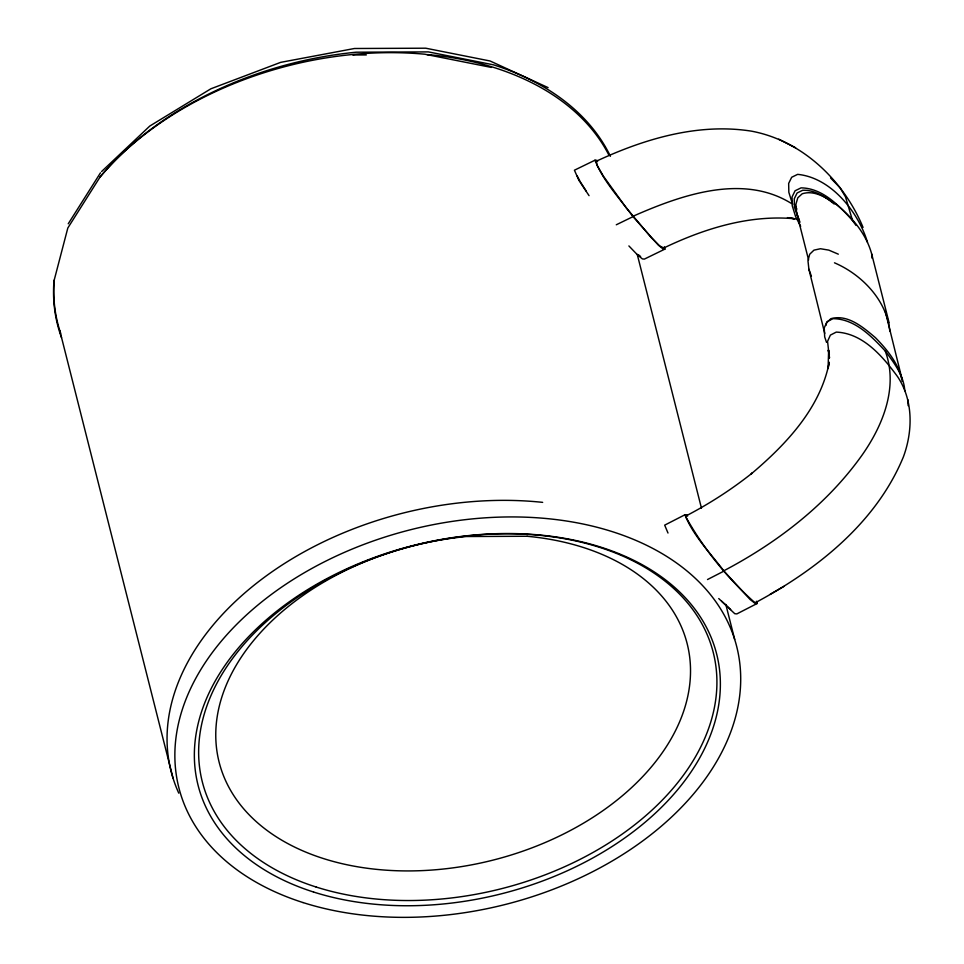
<?xml version="1.0" encoding="UTF-8"?>
<svg xmlns="http://www.w3.org/2000/svg" width="964" height="964" viewBox="0 0 964 964"><rect width="100%" height="100%" fill="white"/><g stroke="black" fill="none" stroke-linecap="round" stroke-linejoin="round"><path stroke-width="1.45" d="M863.057 227.42C843.669 180.593 802.265 140.624 751.45 131.152C698.141 122.729 644.169 138.924 596.198 161.277L597.355 165.82L603.464 176.279L626.251 207.875L651.23 237.602L659.774 245.953L663.762 248.001C704.262 228.576 749.221 214.574 794.613 218.756L787.455 217.647L797.758 219.238M829.486 357.813L828.63 350.33L828.088 368.537L829.257 362.235C820.304 408.447 785.913 444.549 751.197 473.939L752.257 473.035C731.676 489.399 709.492 503.726 686.163 515.848L686.055 517.319C703.792 548.902 727.338 578.171 754.414 602.235L755.86 602.44C817.074 569.543 876.288 522.693 903.425 456.803C912.92 430.992 913.342 400.156 897.58 376.659C882.795 356.523 863.081 333.243 836.27 332.098L830.39 335.098L827.558 341.34L829.414 358.018M825.919 325.386L826.606 322.783L830.86 318.686C847.886 313.915 863.298 327.459 875.408 337.653C887.338 349.848 899.111 364.127 902.196 381.358M68.227 223.817L100.473 172.833M610.417 156.301A291.731 195.957 -14.2 0 0 493.568 64.853L428.353 51.899L356.186 52.201A291.731 195.957 -14.2 0 0 100.232 176.749L67.817 228.01L53.972 281.006A291.731 195.957 -14.2 0 0 61.515 337.629M101.594 171.532L149.794 126.043L210.875 88.796L280.669 62.359L354.439 48.501L425.714 48.2L490.11 60.997L548.106 87.628M770.272 594.222L783.913 586.425M723.88 570.748C777.321 542.587 826.847 504.666 862.069 455.116C882.928 425.437 898.532 387.058 885.253 351.017C871.408 336.183 854.682 318.783 832.956 318.674L827.076 321.675L824.244 327.917L824.69 336.894L826.534 342.377M687.019 514.969L684.934 514.776L664.678 525.151L667.992 533.032M707.516 579.533L723.964 571.098L750.185 599.56L755.017 603.331L757.101 603.524L756.547 601.259M757.101 603.524L736.858 613.899L734.773 613.707L718.734 598.56M596.981 160.373L595.005 160.193L574.423 170.206L578.918 180.364L589.052 195.656M616.285 224.781L633.011 216.647L658.34 245.133L662.979 248.905L664.943 249.086L664.365 246.808M664.943 249.086L644.362 259.099L642.398 258.918L637.746 255.147L628.889 245.928M632.926 216.298C680.946 195.114 742.822 173.11 791.54 203.549M366.344 54.924L355.969 54.972A287.718 193.27 -14.2 0 0 353.041 55.261M427.124 54.659L428.558 54.659A287.718 193.27 -14.2 0 1 609.079 155.445M686.163 515.848L687.609 516.053M596.198 161.277L597.572 161.47M491.411 67.432L424.835 54.213A287.718 193.27 -14.2 0 0 99.81 177.352M838.319 254.171L828.763 250.11L820.46 248.736L813.953 250.146L809.688 254.255L807.965 260.762L808.904 269.245L824.738 333.399M834.475 262.81C861.924 274.559 887.025 300.587 889.808 331.267M778.755 139.165L795.589 147.757M830.57 177.966L840.054 187.751L845.512 196.909L852.55 220.575L856.032 225.456M730.652 609.537L721.542 601.09M638.421 254.749L640.614 256.532M834.149 204.007C825.28 196.728 814.652 189.86 802.747 190.245L797.108 192.981L794.264 198.789L794.444 207.188L799.614 221.286M852.55 220.575C839.066 205.609 822.629 188.197 801.06 187.86L795.083 190.764L792.071 196.909L792.263 205.802L795.637 216.707L800.662 226.359M723.964 571.098C710.36 552.975 693.357 536.032 684.934 514.776M633.011 216.647C619.744 198.439 603.295 181.34 595.005 160.193M885.253 351.017C894.038 362.741 903.883 375.623 904.774 390.769M580.557 182.22L586.329 191.221M577.123 175.834L579.87 180.943M794.216 204.007L796.854 209.068M808.904 269.245L811.423 276.294M828.004 350.318L829.377 354.427M889.109 322.856L871.685 253.978C866.25 233.999 852.345 217.43 836.487 204.633C826.654 197.921 814.628 189.8 802.205 193.776L797.818 197.789L795.915 204.211L796.601 212.634L808.591 259.979M796.601 212.634L799.867 222.455M867.492 242.265C858.249 211.863 831.064 177.593 797.638 174.363L791.673 177.268L788.66 183.413L788.841 192.306L791.793 201.862M637.24 254.351L701.455 508.149M725.82 604.416L734.676 639.421M59.78 330.58L173.062 778.285M885.326 311.456L901.882 378.539M871.685 253.978L872.034 258.183M907.871 399.711L908.16 405.687M178.762 793.143A287.718 193.27 -14.2 0 1 254.46 584.895A287.718 193.27 -14.2 0 1 542.66 502.365M60.672 333.315A287.718 193.27 -14.2 0 1 54.189 280.175M527.103 536.261L466.202 536.526A241.398 162.157 -14.2 0 0 232.806 794.035A241.398 162.157 -14.2 0 0 626.323 792.348A241.398 162.157 -14.2 0 0 527.103 536.261M303.045 902.569A287.718 193.27 -14.2 0 0 740.28 689.826A287.718 193.27 -14.2 0 0 330.001 559.036A287.718 193.27 -14.2 0 0 303.045 902.569M316.047 886.988A263.534 177.027 -14.2 0 0 716.529 692.128A263.534 177.027 -14.2 0 0 340.738 572.327A263.534 177.027 -14.2 0 0 316.047 886.988M313.541 892.013A267.462 179.653 -14.2 0 0 719.975 694.249A267.462 179.653 -14.2 0 0 338.593 572.664A267.462 179.653 -14.2 0 0 313.541 892.013"/></g></svg>
